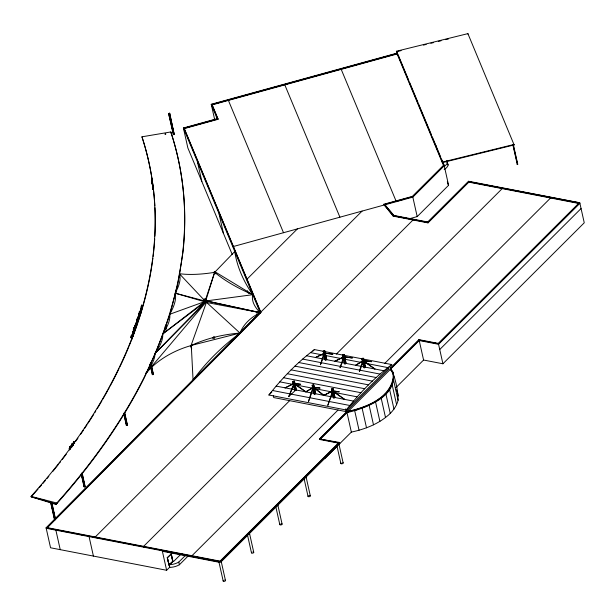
<?xml version="1.0" encoding="UTF-8"?>
<svg xmlns="http://www.w3.org/2000/svg" width="615" height="615" viewBox="0 0 615 615"><rect width="100%" height="100%" fill="white"/><g stroke="black" fill="none" stroke-linecap="round" stroke-linejoin="round"><path stroke-width="0.92" d="M152.974 187.998L152.428 185.376L153.312 189.82L153.158 188.482M153.081 189.52L152.72 187.76L153.258 189.52L152.951 188.459M153.258 189.52L152.704 185.215M152.589 185.23L151.582 178.865M152.412 183.37L151.49 178.166L151.882 179.48M152.351 182.209L152.266 183.601M152.397 183.07L152.989 187.675M152.781 186.945L152.866 186.345M152.651 186.022L152.566 185.392M152.735 186.683L152.697 185.269M137.752 321.322C136.884 315.003 135.915 323.682 136.845 319.516C138.483 320.184 137.007 324.151 137.007 322.783M136.584 320.884L137.014 319.508M152.435 184.192L152.282 183.416M135.323 326.826L135.8 328.041L135.83 326.504M135.131 326.311A1.63 0.423 86.9 0 1 135.2 325.65L135.569 325.373L135.746 328.041M141.957 308.423L141.781 305.063L141.173 306.262L141.296 306.816L141.65 305.101L141.75 308.223M141.296 306.816L141.758 305.563L141.788 307.331M136.007 326.48L135.823 327.541L135.508 326.78M140.574 313.466L140.635 312.774L140.489 313.873M393.884 376.057C391.724 398.474 365.387 408.068 346.399 412.019L319.393 438.964L319.5 439.448L347.575 411.42C365.987 407.491 391.301 397.867 393.308 376.165L393.416 376.649L392.393 372.144L390.156 368.939L392.501 372.636L392.393 372.144M391.586 384.736L391.694 385.228L393.146 380.877L393.308 378.34M338.665 444.737L351.35 432.091C365.518 429.109 379.632 423.551 390.256 413.441C393.831 409.728 396.883 405.4 398.082 400.311C397.966 389.61 395.43 377.933 390.848 368.247L390.364 368.154L390.479 368.646L393.07 372.482M152.774 188.09L152.889 188.59M152.482 184.431L152.151 183.547L152.704 184.754L152.328 184.569M132.725 336.736C133.178 332.684 130.872 334.921 132.548 337.258M132.94 336.605L132.725 332.492L133.132 334.96M152.459 183.385L152.289 184.231L152.62 183.493M169.763 567.145L166.627 570.274L50.561 547.78L46.094 527.801L260.122 312.197L260.237 312.681L204.987 302.157L203.919 299.244L205.702 298.467L206.225 298.944L205.595 299.567L206.14 302.003L239.988 333.076A331.546 214.258 2.3 0 0 193.072 380.108L191.288 345.476L190.788 345.545L239.988 333.076A63.453 44.034 12 0 1 260.237 312.681L362.074 211.091M292.894 381.331L294.723 390.202L292.848 381.807L293.663 380.993L294.393 381.131L296.361 389.964M292.848 381.807L293.57 381.946L295.446 390.341L288.804 396.537L293.824 383.599L285.099 387.85L293.824 383.599M296.222 390.002L294.393 381.131M314.165 394.384L312.189 385.559L313.004 384.744L313.735 384.882L315.71 393.715M319.938 388.05L314.28 387.319L313.466 388.134L308.453 401.633L312.758 387.75L305.893 391.878L294.5 384.214L294.908 383.806L305.893 391.878L312.358 387.85M315.564 393.754L313.735 384.882M325.235 360.298L323.259 351.465L324.074 350.65L324.805 350.796L326.773 359.621M320.377 364.818L323.828 353.663L315.51 357.507L323.444 353.64M326.634 359.66L324.805 350.796M333.507 398.136L331.539 389.303L332.354 388.488L333.076 388.634L335.052 397.459M333.622 391.071L339.288 391.793L332.9 390.925L333.576 391.547L332.807 391.878L327.795 405.385L332.507 391.094L323.782 395.345L313.85 387.965L314.257 387.558L323.782 395.345L332.507 391.094M334.906 397.498L333.076 388.634M344.577 364.049L342.601 355.216L343.424 354.401L344.146 354.54L346.122 363.373M340.01 367.662L343.577 357.007L334.852 361.259L343.577 357.007M345.976 363.411L344.146 354.54M363.919 367.793L361.951 358.968L362.765 358.153L363.488 358.291L365.464 367.124M359.352 371.406L362.489 361.405L361.997 358.491M365.318 367.163L363.488 358.291M136.761 320.853L136.976 319.008L137.606 321.368M135.584 326.357L135.315 324.874L135.023 325.858M141.765 307.615L141.942 309.014M133.155 335.444L132.817 332.869L133.178 334.868M134.67 327.28C135.162 325.781 134.839 328.041 134.593 326.919L135.292 326.319L135.538 324.866L135.723 327.557M140.328 314.273L140.012 311.92A1.63 0.423 86.9 0 0 139.936 312.574L140.005 311.152L140.412 313.873M139.766 312.597L140.174 311.144M141.473 306.785C141.688 302.357 142.019 313.043 141.104 307.638L141.442 309.122M142.365 307.992L142.265 308.484M136.945 324.374L136.476 321.568M135.169 329.502C134.693 317.594 135.838 334.637 135.277 327.895M135.408 326.334L135.569 325.373M131.718 336.451L131.51 336.82L131.833 336.459M133.109 331.439L133.078 332.169L133.463 331.793M131.51 336.82L131.779 336.067L131.679 336.812M133.078 332.169L133.232 331.477M133.347 334.86L133.271 334.337M171.162 133.078L170.816 131.956L141.965 136.807A969.624 509.512 -12.6 0 1 31.088 496.374L31.196 496.859L56.026 504.469L56.818 503.032A998.96 524.926 -12.6 0 0 144.079 377.487C163.582 338.004 177.65 295.684 182.824 251.85A998.96 524.926 -12.6 0 0 171.055 132.594L171.162 133.078A998.96 524.926 -12.6 0 1 182.939 252.335L177.95 283.4L175.506 292.817M170.055 313.842L175.283 293.67M132.763 336.643L132.448 334.499L132.586 336.743M131.741 339.764L131.156 335.852L131.487 336.589M205.948 300.082L214.643 272.33A134.654 56.419 9.4 0 0 252.742 294.693A58.771 26.991 11.9 0 0 253.664 303.51L254.379 305.04A58.771 26.991 11.9 0 0 260.237 312.681L206.248 300.904L252.742 294.693A331.554 160.838 5.2 0 1 234.761 251.52L215.119 271.861L252.742 294.693M248.483 533.62L249.267 532.598M249.344 533.059L249.452 533.551L249.382 533.082M276.827 505.399L277.68 504.838L277.557 504.338M277.711 504.761L277.819 505.253L277.719 504.861M205.694 299.259L214.643 272.33A81.019 28.79 -17.7 0 1 179.326 273.683A55.112 21.371 -39.7 0 1 175.175 293.186A63.645 24.285 -39 0 1 169.702 314.273A55.166 20.111 -37.9 0 1 162.668 333.991A53.974 19.303 -37.6 0 1 154.957 353.517A54.281 18.542 -37.6 0 1 146.055 373.136A68.257 45.187 -18.8 0 1 191.027 345.592A122.562 90.536 7.3 0 1 239.988 333.076M133.34 329.14L134.039 333.376M138.606 313.55L138.882 313.996L138.89 313.212L139.421 317.448M139.405 312.897L139.459 311.305L140.174 315.234L139.29 311.321M131.118 337.796C131.61 336.297 131.287 338.55 131.041 337.427L131.156 335.852M134.078 331.608L133.801 327.818L134.731 330.824L135.008 330.501M134.777 326.381L134.708 325.335M133.324 329.932L133.509 329.133M134.247 331.6L133.97 327.81M138.713 314.004L138.89 313.212M131.61 336.074L131.887 335.421L132.471 338.027M132.863 332.492L133.071 331.916L133.663 334.598M133.186 331.07L133.455 330.77L133.186 331.424M138.567 315.149L138.836 314.842L138.552 315.41M140.489 311.336L140.774 309.13L141.35 311.736M141.135 310.452L140.843 308.415L141.45 310.352M131.287 337.781L131.218 336.889M134.185 332.946L133.701 330.047L133.432 330.347M134.839 327.272L134.946 326.373M139.497 316.733L138.913 314.127M141.627 310.306L141.373 307.331M134.954 326.45L134.939 325.889M136.1 323.029L136.084 326.834M131.572 336.951L131.941 338.611M138.114 317.486L137.921 318.747L138.152 317.44M134.016 328.464L134.085 330.47L133.839 328.471L134.501 329.748L134.147 330.947L134.447 330.063M137.898 319.37L137.952 317.017L138.467 318.147C137.937 321.507 138.121 315.157 137.921 318.747M138.052 319.954L138.56 319.362L138.306 318.163L138.16 320.43L138.706 318.755L137.952 317.017M135.338 329.494L135.254 329.079M140.097 314.949L139.736 313.289L139.405 314.542M136.253 326.826L136.184 324.236L135.8 324.828M139.567 317.017L139.082 314.119M140.889 313.104C140.504 313.596 140.351 307.854 140.658 311.328M152.412 182.309L152.059 180.587L152.374 183.262M191.027 345.592L206.771 301.381L206.225 298.944M162.775 334.475L155.833 352.295M163.098 333.576L169.817 314.757M152.428 182.955L151.997 180.287L152.105 180.664M320.853 363.949L324.528 354.04L323.805 353.902M340.203 367.693L343.877 357.792L343.147 357.653M359.544 371.445L363.219 361.543L364.034 360.728L371.583 361.697L364.226 360.713M69.549 449.865L69.487 448.35A1.092 0.484 -84.8 0 0 69.334 448.789L69.695 447.835M69.326 448.796L69.564 447.92M135.969 324.82C136.469 323.098 137.176 326.419 136.123 326.265M136.568 321.576L136.376 323.321L136.93 324.782L136.645 321.56L136.176 323.029L136.83 324.712M136.046 325.174C137.222 324.582 135.354 327.042 136.299 324.712M132.556 336.743L132.233 334.514L132.502 337.12M288.804 396.537L294.116 384.383L294.931 383.568L300.597 384.298M139.444 312.966L139.805 316.31M135.469 325.373L135.369 325.643A1.63 0.423 86.9 0 0 135.3 326.304L135.023 326.25M155.065 354.009L144.194 377.971A998.96 524.926 -12.6 0 1 56.926 503.524L56.026 504.469M135.131 329.048L134.854 326.742M72.755 445.706C73.5 443.961 71.54 444.853 72.562 444.468M72.701 443.922L73.131 443.699M73.147 443.477L73.077 443.008L72.993 443.753M69.802 449.365L69.703 447.905M72.124 444.699L72.585 444.238L72.286 444.707M72.854 443.945L72.901 443.492M391.263 385.951L389.095 389.587L388.988 389.103M135.93 323.044L135.684 325.051M346.399 412.019L346.991 412.596L347.621 411.62M70.033 448.312L69.818 446.505L70.341 448.127M71.655 444.153L71.878 444.468L71.978 443.945M73.523 443.669L73.623 441.532L74.684 443.338M73.677 443.684L73.777 441.539M71.624 447.228L71.063 445.721L71.747 446.767M71.532 445.091L71.594 446.751L71.063 445.721M72.37 443.961L72.424 444.222M73.669 443.292C73.715 440.332 73.838 444.952 74.123 443.023M72.977 443.692L73.477 444.952L73.077 443.008M305.97 476.448A1.176 0.615 -12.6 0 1 305.909 476.617L305.586 476.948A1.176 0.615 -12.6 0 1 305.34 477.079M305.886 476.648L306.024 477.109A1.176 0.615 -12.6 0 0 305.955 476.64M132.363 334.045L132.509 336.789M268.893 395.007C282.177 378.125 297.206 362.489 314.426 349.581L391.801 364.58L346.268 410.005L268.893 395.007L271.807 392.101M346.268 410.005C359.552 393.123 374.581 377.487 391.801 364.58M138.121 317.009L138.067 319.354M146.055 373.136L206.14 302.003L154.957 353.517L204.987 302.157L203.919 299.244M70.456 447.474L71.117 446.936M70.61 447.32C71.109 445.383 69.956 447.382 71.163 447.474M132.994 332.861L133.171 334.967M138.659 315.418L138.56 317.048M184.085 128.12L184.192 128.612L218.041 119.295L217.925 118.81L184.085 128.12L260.737 312.159L46.21 528.293L220.301 562.033L339.641 442.977L319.393 438.964L339.534 442.493L339.749 443.469L306.001 477.14M260.737 312.159L260.845 312.643L47.001 528.07L46.894 527.585L46.094 527.801L220.185 561.549L339.534 442.493L338.734 442.715L220.016 561.141L46.894 527.585M168.61 113.475L169.763 113.321L174.137 134.585L173.299 134.424L168.61 113.475L173.561 134.662M168.871 113.713L169.763 113.321M173.299 134.424L174.445 134.278M397.013 52.875C397.782 51.852 396.875 55.55 397.836 54.389M397.39 54.581L397.167 52.721M215.25 271.976L214.097 272.13L215.25 271.976L215.657 273.821M246.492 279.687L297.406 228.888M152.297 374.512L153.442 374.358L152.297 374.512L150.052 364.487M213.197 337.304L212.567 337.927L213.09 338.404L214.873 337.627L214.351 337.151M126.298 425.188L127.451 425.034L126.298 425.188L123.653 413.341M84.024 486.711L85.17 486.565L84.024 486.711L81.172 473.957M442.408 162.614C443.807 163.113 440.786 161.407 442.477 160.715M579.099 203.519L468.838 182.148L428.009 222.884L393.193 216.134L383.729 204.288L412.373 196.4L443.515 165.335L443.623 165.819L396.936 53.49L211.937 104.419L218.041 119.295M393.992 215.911L384.521 204.388L412.727 196.631L444.13 165.297L441.509 159.001M94.879 537.349L413.019 219.978M409.913 218.609L417.193 216.603L448.596 185.276L444.13 165.297M384.521 204.388L393.877 215.427L427.733 221.984L468.561 181.256L579.784 202.819L584.25 222.791L442.923 363.78L423.581 360.029L395.991 387.558M394.907 216.088L427.84 222.476L468.73 181.663L579.784 202.819L438.457 343.8L419.115 340.049L390.156 368.939M312.858 351.15L314.426 349.581M289.657 400.657L143.241 546.727L145.094 547.081M336.328 354.102L502.517 188.305M167.272 557.713L171.293 553.984L172.93 561.295L169.148 565.07L167.272 557.713L169.148 565.07M171.293 553.984L167.395 557.736L168.902 565.024L172.777 561.58A1.322 0.692 -12.6 0 0 173.953 561.134L180.718 554.392M168.902 565.024L172.93 561.295M172.361 561.572L172.807 561.272L171.178 553.961M188.175 555.983L179.388 564.755A11.147 5.858 -12.6 0 1 169.817 567.384L169.217 564.708L170.048 564.67A11.147 5.858 -12.6 0 0 178.788 562.072L185.553 555.33M191.596 556.098L338.012 410.036M384.69 363.473L550.879 197.676M273.291 395.737L273.698 397.567L346.237 411.627L388.634 369.331L388.226 367.501M390.364 368.154L418.946 339.649L438.287 343.393L578.984 203.035M337.996 443.031L338.496 443.131L319.5 439.448L320.3 439.233L419.222 340.541L438.564 344.292L579.891 203.304L469.606 181.925M220.923 561.41L221.039 561.895L249.113 533.882L249.006 533.397M249.452 533.551L277.35 505.715L277.242 505.223M277.819 505.253L305.732 477.401L305.624 476.917M324.651 458.721L337.335 446.067M439.74 349.52L581.06 208.539M136.161 325.912L136.23 324.812M139.605 313.289L139.574 314.534M138.959 318.816C138.137 317.609 138.683 314.134 138.729 317.04M138.16 320.43L138.467 318.147M137.16 322.79L136.984 319.554M70.956 446.136L70.302 447.459M305.732 477.401L305.693 477.432A1.176 0.615 -12.6 0 1 304.863 477.724M204.188 300.812L175.175 293.186L204.464 301.681L162.668 333.991L204.987 302.157M378.648 399.35L380.739 397.928L380.624 397.444M517.745 164.236L517.2 164.22L517.745 164.236L513.333 144.602M362.919 360.759L355.647 365.287L362.512 361.166M71.025 446.429L70.456 447.313M390.202 369.146L390.848 368.247M277.35 505.715L276.635 505.945A1.176 0.615 -12.6 0 1 276.335 505.961M249.113 533.882L248.291 534.174M323.259 351.465L324.758 351.273M342.601 355.216L344.1 355.016M293.57 381.946L294.347 381.608M361.951 358.968L363.442 358.768M312.189 385.559L313.688 385.359M331.539 389.303L333.03 389.111M364.526 406.961L367.124 405.854M169.702 314.273L204.464 301.681M358.66 409.129L354.571 410.474L354.463 409.982M132.194 334.053L133.124 335.506M214.681 119.618L211.253 104.281L397.375 53.051M211.36 104.773L227.389 100.36M283.761 84.839L228.28 100.114L283.507 232.716M340.157 69.318L284.684 84.586L339.911 217.187M342.009 68.803L395.637 54.043M212.044 104.904L397.044 53.982L396.936 53.49M232.232 254.487L187.867 147.969L183.401 127.989L217.241 118.672L217.356 119.164L183.516 128.474M396.191 201.374L398.904 200.628M400.719 200.129L403.432 199.383M232.747 246.684L412.834 197.115L444.238 165.781L442.769 162.252M339.641 442.977L338.842 443.2L338.734 442.715M396.398 51.253L467.9 33.633L514.14 144.94L442.639 162.552L396.398 51.253L396.606 52.029M396.49 51.745L401.126 50.599M423.42 45.11L426.203 44.418M430.846 43.281L433.629 42.589M438.272 41.451L441.063 40.759M445.706 39.621L448.489 38.93M346.991 412.596C365.664 408.275 398.159 396.59 392.962 371.998M139.336 312.912L139.259 314.626M138.729 315.403L138.298 316.256L138.79 318.831M151.667 178.127L152.182 180.441L151.782 178.865M152.251 182.993L151.82 180.318L152.359 182.048M151.49 178.166L152.366 182.693M152.804 185.961C152.136 183.047 152.02 182.363 152.174 183.07M153.043 187.529L152.289 183.554M152.251 183.923L152.535 184.846M152.735 185.015L152.451 185.561M152.974 187.883L152.658 187.075L152.874 188.321L152.62 186.822L152.904 187.306M152.874 188.321L152.958 187.529M165.081 133.816L165.919 133.978L165.028 134.37M442.031 160.907L442.446 160.992M204.449 299.72L205.595 299.567M138.99 313.665L138.721 313.22M138.275 319.931L138.329 320.423M73.208 443.723L73.323 444.937M325.35 353.233L332.9 354.202L324.62 353.087M295.131 383.552L300.65 384.29M313.55 387.181L319.992 388.042M383.729 204.288L393.085 215.642L427.902 222.392L428.009 222.884M420.898 340.487L419.053 340.133L418.946 339.649L419.222 340.541M434.713 343.17L436.558 343.524M362.489 361.405L363.219 361.543M310.483 352.603L323.536 355.132M325.404 355.493L362.689 362.727M364.557 363.088L387.857 367.601M306.562 355.77L383.937 370.768M302.665 359.083L380.039 374.081M298.79 362.535L376.165 377.533M294.939 366.133L372.313 381.123M291.118 369.861L368.493 384.859M287.32 373.728L364.695 388.718M283.561 377.725L360.936 392.724M293.393 384.244L294.116 384.383M312.735 387.988L313.466 388.134M332.077 391.74L332.807 391.878M279.84 381.854L312.466 388.18M314.334 388.542L332.046 391.97M333.907 392.332L357.215 396.852M276.15 386.112L294.769 389.718M295.492 389.864L333.453 397.221L331.577 388.826M334.183 397.359L353.525 401.111M272.499 390.502L349.874 405.493M63.899 531.345L65.774 531.714M79.858 534.443L81.734 534.804M95.809 537.533L97.67 537.894M105.111 539.332L106.972 539.693M133.939 544.921L135.8 545.282M165.558 551.048L167.418 551.409M181.363 554.115L183.224 554.476M162.375 551.271L219.44 562.333L219.332 561.849M206.248 300.904L260.237 312.681L183.401 127.989M44.98 500.426L31.196 496.859A969.624 509.512 -12.6 0 0 38.03 489.102M55.919 503.985L31.088 496.374L56.818 503.032L56.926 503.524M140.489 309.691L140.75 313.25L140.474 312.766M69.741 448.166L69.326 448.335A1.092 0.484 -84.8 0 0 69.172 448.773M69.526 448.127L69.395 449.849M69.603 447.82L69.68 449.627M305.824 476.141L305.839 476.148A1.176 0.615 -12.6 0 1 305.939 476.287M70.956 446.921L71.317 447.359M179.326 273.683L204.449 300.366M140.059 311.198L140.189 313.842M396.16 389.726L397.421 391.97L398.351 396.029M71.071 445.937L71.778 447.243M73.623 441.532L74.223 442.723M73.762 441.977L74.177 442.831M73.6 441.962L74.023 442.815M152.074 181.148L152.189 182.232M151.92 180.503L152.036 181.248M446.782 160.553L448.112 164.989A11.147 5.858 -12.6 0 1 444.168 169.556M446.651 161.484L448.112 164.989M398.482 55.696L408.775 80.419M409.513 82.187L417.969 102.49M418.707 104.258L431.576 135.162M432.314 136.93L440.771 157.232M435.405 144.571L436.512 147.223M447.858 183.508L448.596 185.276L447.305 181.817M341.087 69.065L396.314 201.659M211.937 104.419L217.925 118.81M211.253 104.281L217.356 119.164M184.192 128.612L260.845 312.643M247.307 290.68L248.414 293.332M256.87 313.635L257.6 315.395M220.016 561.141L220.201 561.795A1.176 0.615 -12.6 0 1 218.832 561.533M133.801 327.818L134.577 329.84M134.616 330.055L134.908 330.816M152.689 187.168L152.804 187.921M151.867 180.264L152.143 180.856M513.056 144.594L517.53 164.374M512.841 144.733L517.261 164.366M468.561 181.256L468.838 182.148M442.185 160.753L442.569 162.46M442.162 161.03L442.539 162.737M397.428 52.959L397.813 54.666M397.144 52.998L397.521 54.697M427.733 221.984L427.84 222.476M412.727 196.631L417.193 216.603M412.373 196.4L412.481 196.892M438.457 343.8L442.923 363.78M393.085 215.642L393.193 216.134M419.115 340.049L423.581 360.029M393.615 380.339L398.082 400.311M390.64 369.038L390.748 369.523M393.039 380.393L393.146 380.877M392.147 384.736L396.613 404.708M389.518 389.141L393.984 409.121M385.789 393.462L390.256 413.441M385.305 393.369L385.413 393.854M381.054 397.582L385.52 417.562M375.427 401.411L379.893 421.39M375.058 401.226L375.173 401.718M362.673 359.106L364.649 367.939M363.111 363.48L363.68 366.033M369.038 404.855L373.497 424.834M368.739 404.632L368.854 405.116M362.035 407.83L366.502 427.809M361.82 407.576L361.928 408.06M343.331 355.355L345.307 364.188M342.647 354.74L344.523 363.134M354.594 410.267L359.052 430.246M348.059 411.512L348.167 412.004M347.575 411.42L347.683 411.904M346.883 412.112L351.35 432.091M345.622 408.883L346.237 411.627M323.99 351.611L325.958 360.436M332.261 389.449L334.237 398.274M323.305 350.988L323.851 353.425M324.42 355.977L325.181 359.383M338.873 443.861L343.124 462.864M337.028 446.29L340.864 463.487M312.92 385.697L314.888 394.53M312.236 385.075L312.781 387.512M313.166 389.218L313.927 392.616M320.184 438.741L320.3 439.233M306.055 476.779L310.298 495.782M304.202 479.208L308.046 496.405M219.055 213.812L223.414 233.3M277.826 505L282.07 524.003M275.974 507.429L279.817 524.626M197.477 162.006L201.835 181.494M214.989 271.738L215.396 273.583M169.502 113.083L174.183 134.039M169.448 113.637L174.137 134.585M169.74 116.804L173.607 134.116M170.816 131.956L170.924 132.44M205.702 298.467L206.456 301.688M213.828 336.397L214.243 338.258M249.482 533.22L253.726 552.224M247.63 535.657L251.474 552.847M191.25 346.353L191.665 348.198M191.011 345.753L191.634 348.521M190.788 345.545L191.596 349.389M141.965 136.807L142.073 137.299A969.624 509.512 -12.6 0 1 154.849 205.848M176.213 290.011L176.62 291.833M175.898 290.326L176.305 292.148M221.192 561.395L225.444 580.399M218.94 562.018L223.184 581.021M165.812 325.035L166.427 327.772M165.758 325.712L166.165 327.534M165.496 325.35L166.311 328.994M165.128 326.342L165.735 329.071M165.274 327.926L165.681 329.748M141.204 307.346L141.588 309.038M140.843 308.415L141.496 311.313M140.597 309.137L141.112 311.375M150.798 362.519L153.442 374.358M150.537 362.281L151.144 365.01M151.551 366.832L153.181 374.12M150.483 362.827L153.135 374.673M150.775 365.994L151.59 369.638M151.997 371.46L152.605 374.197M150.114 363.819L152.558 374.75M138.667 314.849L139.321 317.74M138.713 315.803L139.005 317.102M133.701 330.047L134.093 331.785M133.286 330.778L133.678 332.515M132.901 331.931L133.493 334.606M131.718 335.429L132.371 338.319M131.787 336.474L132.202 338.327M131.303 337.251L131.533 339.603L131.725 338.404M178.788 562.072L179.388 564.755M171.055 553.938L172.684 561.249M162.268 550.786L166.627 570.274M124.599 412.281L127.451 425.034M124.545 412.957L127.19 424.796M124.284 412.596L127.136 425.349M124.169 413.941L124.576 415.763M124.983 417.585L126.413 423.966M123.915 413.58L126.559 425.426M82.118 472.897L85.17 486.565M82.064 473.573L84.908 486.327M81.803 473.212L84.862 486.872M81.895 475.472L82.71 479.116M83.117 480.938L83.924 484.582M81.434 474.196L84.286 486.949M72.516 443.769L72.916 445.714M71.817 443.93L71.878 444.468M69.818 446.505L70.371 449.135M89.06 536.595L93.411 556.083M51.829 502.57L55.496 518.968M51.975 504.154L55.235 518.729M51.522 502.885L55.181 519.283M50.991 502.409L53.236 512.426M53.643 514.248L54.458 517.891M50.945 502.955L54.812 520.267M50.476 501.809L54.55 520.029M55.88 530.168L60.232 549.656M152.189 182.732L152.189 181.071M152.804 187.567L153.081 188.682M152.274 181.479L152.312 181.671M514.14 144.94L514.048 144.448L442.546 162.06L442.639 162.552M467.9 33.633L467.992 34.125M140.02 313.927L139.843 311.928A1.63 0.423 86.9 0 0 139.766 312.581M152.858 186.022L152.674 185.976M133.839 328.471L134.085 330.47M338.734 443.699A1.176 0.615 -12.6 0 1 338.411 444.03M221.108 561.072A1.176 0.615 -12.6 0 1 220.485 561.695M220.985 560.772A1.176 0.615 -12.6 0 1 221.085 560.911M281.97 523.865A1.176 0.615 -12.6 0 1 281.555 524.749A1.176 0.615 -12.6 0 1 280.017 524.833A1.176 0.615 -12.6 0 1 280.171 523.965M281.301 523.657A1.176 0.615 -12.6 0 1 281.57 523.688M309.529 495.436A1.176 0.615 -12.6 0 1 310.191 496.22A1.176 0.615 -12.6 0 1 308.461 496.697A1.176 0.615 -12.6 0 1 308.399 495.744M252.957 551.886A1.176 0.615 -12.6 0 1 253.618 552.67A1.176 0.615 -12.6 0 1 251.889 553.146A1.176 0.615 -12.6 0 1 251.827 552.193M221.093 561.257A1.176 0.615 -12.6 0 1 221.039 561.895M219.44 562.333A1.176 0.615 -12.6 0 1 218.917 561.856M338.773 443.723A1.176 0.615 -12.6 0 1 337.989 444.745M224.675 580.06A1.176 0.615 -12.6 0 1 225.336 580.844A1.176 0.615 -12.6 0 1 223.606 581.321A1.176 0.615 -12.6 0 1 223.545 580.368M342.855 462.618A1.176 0.615 -12.6 0 1 342.839 463.464A1.176 0.615 -12.6 0 1 341.287 463.779A1.176 0.615 -12.6 0 1 341.025 462.987M447.512 162.306A11.147 5.858 -12.6 0 1 444.207 166.473M154.949 207.724A969.624 509.512 -12.6 0 1 154.88 236.129M154.719 238.989A969.624 509.512 -12.6 0 1 153.112 256.424M152.881 258.269A969.624 509.512 -12.6 0 1 129.096 346.076M128.743 346.945A969.624 509.512 -12.6 0 1 119.864 366.901M119.041 368.6A969.624 509.512 -12.6 0 1 110.123 386.128M109.224 387.796A969.624 509.512 -12.6 0 1 108.317 389.464M107.879 390.264A969.624 509.512 -12.6 0 1 102.897 399.097M101.967 400.703A969.624 509.512 -12.6 0 1 97.193 408.729M95.725 411.135A969.624 509.512 -12.6 0 1 94.733 412.734M93.734 414.341A969.624 509.512 -12.6 0 1 88.106 423.151M87.053 424.75A969.624 509.512 -12.6 0 1 84.401 428.747M83.325 430.346A969.624 509.512 -12.6 0 1 80.634 434.282M77.967 438.134A969.624 509.512 -12.6 0 1 75.791 441.209M73.592 444.284A969.624 509.512 -12.6 0 1 70.241 448.889M66.243 454.254A969.624 509.512 -12.6 0 1 62.307 459.428M60.593 461.65A969.624 509.512 -12.6 0 1 59.447 463.126M58.287 464.602A969.624 509.512 -12.6 0 1 52.998 471.228M48.816 476.348A969.624 509.512 -12.6 0 1 47.055 478.478M45.279 480.607A969.624 509.512 -12.6 0 1 42.889 483.444M41.682 484.858A969.624 509.512 -12.6 0 1 39.252 487.687M136.868 323.759C136.076 325.973 136.307 318.893 136.868 323.759M137.037 323.751C136.246 325.965 136.476 318.885 137.037 323.751M333.599 391.309L333.192 391.717L344.577 399.373L333.599 391.309M364.011 360.967L363.603 361.374L374.989 369.038L364.011 360.967M352.241 357.953L343.962 356.838L352.241 357.953M152.643 186.107L152.643 186.107"/></g></svg>
